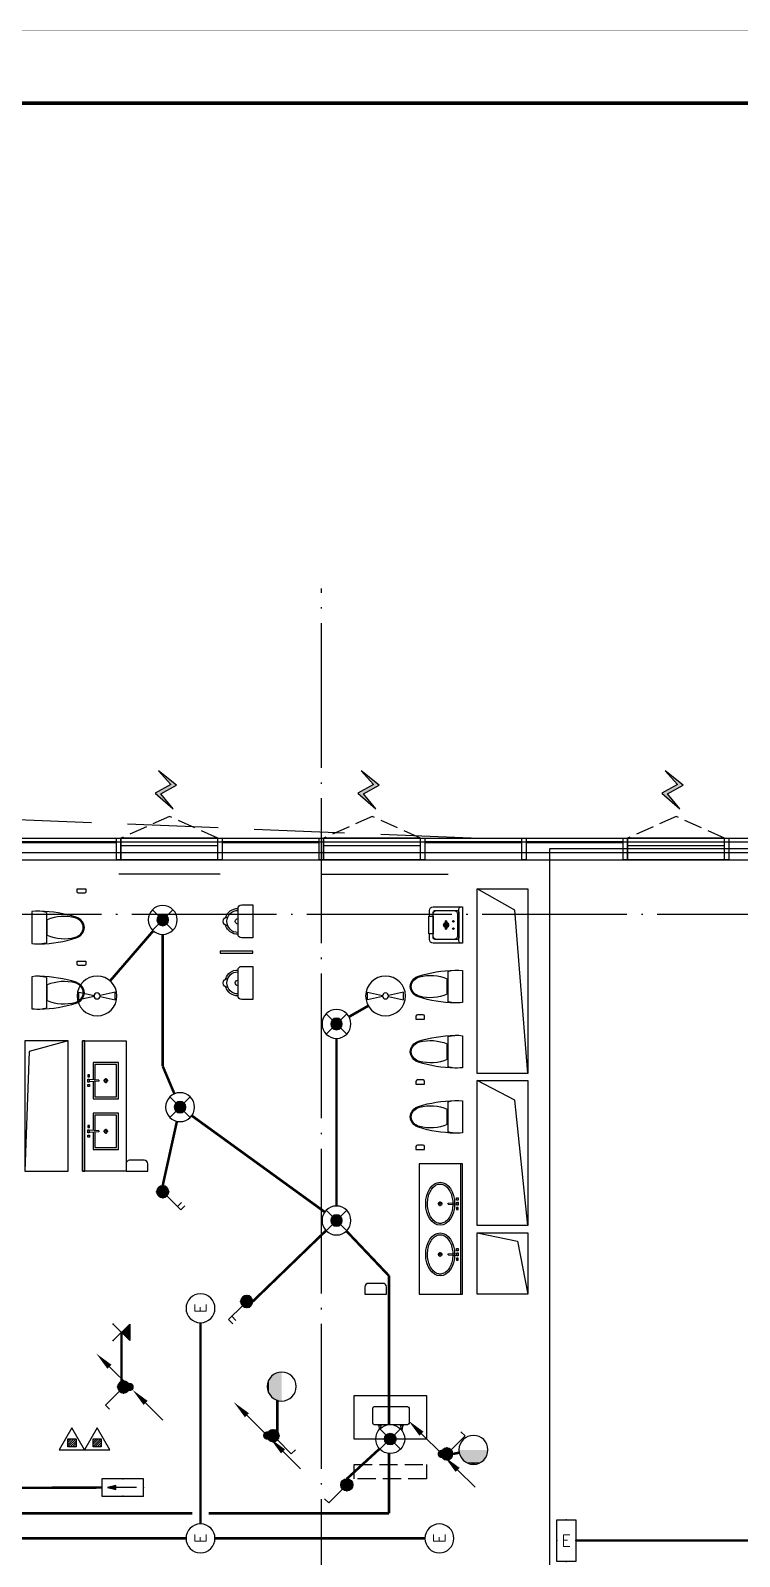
# Model space of a CAD drawing. Extents: x -2209072 to 495824, y -92434 to 572724.
# Drawn here: x 88980 to 98775, y 136628 to 157705 of the extents above; entities that cross this region are included whole.
import ezdxf
from ezdxf.enums import TextEntityAlignment as Align

# ---------------------------------------------------------------- set-up
doc = ezdxf.new("R2010")
doc.units = 0
doc.header["$LTSCALE"] = 1000
doc.header["$MEASUREMENT"] = 0
for name, pattern in [('6#7#幕墙$0$DASH', [0.35, 0.25, -0.1]), ('DASH', [0.35, 0.25, -0.1]), ('X-104 6#7#平面$0$104-1112 结构$0$$AUDIT_BAD_LTYPE1', [0]), ('X-104 6#7#平面$0$DASH', [0.35, 0.25, -0.1]), ('X-104 6#7#平面$0$DOTE', [2.4200000000000004, 2, -0.2, 0.02, -0.2])]:
    doc.linetypes.add(name, pattern=pattern)
doc.layers.get('0').update_dxf_attribs({"linetype": 'CONTINUOUS'})
for name, color, linetype in [('6#7#幕墙$0$04-电动窗', 1, 'CONTINUOUS'), ('6#7#幕墙$0$A-C_玻璃幕墙', 140, 'CONTINUOUS'), ('6#7#幕墙$0$A-C_窗', 140, 'CONTINUOUS'), ('6#7#幕墙$0$A-O_屋面', 201, 'CONTINUOUS'), ('6#7#幕墙$0$A-TECH_结构', 21, 'CONTINUOUS'), ('6#7#幕墙$0$A-金属背板', 30, 'CONTINUOUS'), ('EQUIP-动力', 3, 'CONTINUOUS'), ('EQUIP-照明', 3, 'CONTINUOUS'), ('LWIRE', 4, 'CONTINUOUS'), ('TEL_TEXT', 3, 'CONTINUOUS'), ('WIRE-应急', 2, 'DASH'), ('WIRE-照明', 1, 'CONTINUOUS'), ('X-104 6#7#平面$0$01-标注_轴线坐标', 132, 'CONTINUOUS'), ('X-104 6#7#平面$0$A-C_门', 150, 'CONTINUOUS'), ('X-104 6#7#平面$0$A-I_卫-洁具', 241, 'CONTINUOUS'), ('X-104 6#7#平面$0$A-SUR_看线', 231, 'CONTINUOUS'), ('X-104 6#7#平面$0$A-TECH_结构', 21, 'CONTINUOUS'), ('X-104 6#7#平面$0$A_AXIS-轴线', 36, 'X-104 6#7#平面$0$DOTE'), ('X-104 6#7#平面$0$EQUIP_消防-01', 7, 'CONTINUOUS'), ('X-104 6#7#平面$0$水-消防_消火栓', 41, 'CONTINUOUS')]:
    doc.layers.add(name, color=color, linetype=linetype)
doc.layers.add('X-104 6#7#平面$0$000套内', color=226, linetype='CONTINUOUS', lineweight=30, plot=False)
doc.styles.add('_TEL_DIM', font='SIMPLEX', dxfattribs={"width": 0.8, "height": 3.5, "bigfont": 'HZTXT'})
doc.styles.get("Standard").update_dxf_attribs({"font": 'gbenor.shx', "bigfont": 'gbcbig.shx'})

# ---------------------------------------------------------------- blocks, each defined once
blk = doc.blocks.new('$equip_U$00000189(HT0843)')
at = {"color": 2}
for p, q in [((-0.7199999999938882, 0.6599999999998545), (-0.7199999999938882, 0)), ((0.7200000000084401, 0.6599999999998545), (-0.7199999999938882, 0.6599999999998545)), ((0.7200000000084401, 0), (0.7200000000084401, 0.6599999999998545)), ((-0.7199999999938882, 0), (0.7200000000084401, 0))]:
    blk.add_line(p, q, dxfattribs=at)
at = {"color": 2, "const_width": 0.0125}
for points in [[(0.7200000000084401, 0.6599999999998545), (0.7200000000084401, 0.6599999999998545), (-0.7199999999938882, 0.6599999999998545)], [(-0.7199999999938882, 0.6599999999998545), (-0.7199999999938882, 0)], [(0.7200000000084401, 0), (0.7200000000084401, 0.6599999999998545)], [(-0.7199999999938882, 0), (0.7200000000084401, 0)]]:
    blk.add_lwpolyline(points, dxfattribs=at)
at = {"color": 2}
blk.add_lwpolyline([(-0.7199999999938882, 0.6599999999998545), (-0.7199999999938882, 0)], dxfattribs=at)
for p in [(7.275957614183426e-12, 0.6599999999998545), (-0.7199999999938882, 0.3299999999999272), (7.275957614183426e-12, 0), (0.7200000000084401, 0.3299999999999272)]:
    blk.add_point(p)
at = {"color": 7, "style": '_TEL_DIM'}
blk.add_attdef('$TEXT$', text='', height=0.4, dxfattribs=at).set_placement((7.275957614183426e-12, 0.3299999999999272), align=Align.MIDDLE_CENTER)
at = {"color": 7, "style": '_TEL_DIM', "flags": 1}
blk.add_attdef('A', text='', height=2.5e-05, dxfattribs=at).set_placement((7.275957614183426e-12, 0), align=Align.MIDDLE_CENTER)
blk = doc.blocks.new('$equip$00001838')
blk.add_circle((0, 0), 0.5)
at = {"color": 7, "style": '_TEL_DIM'}
blk.add_attdef('$TEXT$', text='', height=0.4, dxfattribs=at).set_placement((0, 0), align=Align.MIDDLE_CENTER)
at = {"color": 7, "style": '_TEL_DIM', "flags": 1}
blk.add_attdef('A', text='', height=2e-05, dxfattribs=at).set_placement((0, 0), align=Align.MIDDLE_CENTER)
blk = doc.blocks.new('$equip$00001154')
for p, q in [((0, 0.2828427124768496), (0, -0.2828427124768496)), ((0, 0.2828427124768496), (0.5656854249500611, -0.2828427124768496)), ((0.5656854249500611, 0.2828427124768496), (0, -0.2828427124768496))]:
    blk.add_line(p, q)
for p in [(0, 0.004449836778803729), (0.2828427124732116, 0), (0.5656854249500611, 0.2828427124768496), (0.5656854249500611, -0.2828427124768496)]:
    blk.add_point(p)
blk.add_solid([(0, -0.2828427124768496), (0.2828427124732116, 0), (0, 0.2828427124768496)])
at = {"layer": 'TEL_TEXT', "style": '_TEL_DIM', "flags": 1}
blk.add_attdef('A', text='', height=2e-05, dxfattribs=at).set_placement((0, 0), align=Align.MIDDLE_CENTER)
blk = doc.blocks.new('$equip$00001962')
for p, q in [((0.1473139127519971, 0.3556472460822988), (0.625000000003638, 0.8333333333339397)), ((0.625000000003638, 0.8333333333339397), (0.7664213562420628, 0.6919119770955149))]:
    blk.add_line(p, q)
blk.add_circle((3.637978807091713e-12, 0.2083333333339397), 0.2083333333334168)
for p in [(-0.2083333333284827, 0.2083333333375776), (1.091393642127514e-11, 0.4166666666660603), (1.091393642127514e-11, 0), (0.2083333333393966, 0.2083333333375776)]:
    blk.add_point(p)
for points in [[(-0.1804219591176661, 0.312500000001819), (0.1804219591249421, 0.312500000001819), (-0.2083333333284827, 0.2083333333339397), (0.2083333333357587, 0.2083333333339397)], [(-0.1804219591176661, 0.1041666666660603), (0.1804219591249421, 0.1041666666660603), (-0.2083333333284827, 0.2083333333339397), (0.2083333333357587, 0.2083333333339397)], [(-0.1041666666642413, 0.3887552924552438), (0.1041666666715173, 0.3887552924552438), (-0.1804219591176661, 0.312500000001819), (0.1804219591249421, 0.312500000001819)], [(-0.1041666666642413, 0.02791137421263556), (0.1041666666715173, 0.02791137421263556), (-0.1804219591176661, 0.1041666666660603), (0.1804219591249421, 0.1041666666660603)], [(3.637978807091713e-12, 0.4166666666660603), (3.637978807091713e-12, 0.4166666666660603), (-0.1041666666642413, 0.3887552924552438), (0.1041666666715173, 0.3887552924552438)], [(3.637978807091713e-12, 1.818989403545856e-12), (3.637978807091713e-12, 1.818989403545856e-12), (-0.1041666666642413, 0.02791137421263556), (0.1041666666715173, 0.02791137421263556)]]:
    blk.add_solid(points)
at = {"layer": 'TEL_TEXT', "style": '_TEL_DIM', "flags": 1}
blk.add_attdef('A', text='', height=2e-05, dxfattribs=at).set_placement((0, 0), align=Align.MIDDLE_CENTER)
blk = doc.blocks.new('$equip$00001151')
blk.add_circle((0, 0.5), 0.5)
for points in [[(0.4330127085668209, 0.2500000115614966), (-0.4330126952190767, 0.2499999884385034), (0.5, 0.5000000133477442), (-0.5, 0.4999999866522558)], [(0.2500000115578587, 0.0669873047809233), (-0.2499999884421413, 0.06698729143317905), (0.4330127085668209, 0.2500000115614966), (-0.4330126952190767, 0.2499999884385034)], [(1.334774424321949e-08, 0), (1.334774424321949e-08, 0), (0.2500000115578587, 0.0669873047809233), (-0.2499999884421413, 0.06698729143317905)]]:
    blk.add_solid(points)
at = {"flags": 9}
blk.add_attdef('A', (0, 0), '', height=2e-05, dxfattribs=at)
blk = doc.blocks.new('$TelecSys$00000081')
for p, q in [((0.1041666666678793, 0.1041666666660603), (0.1041666666678793, 0.1041666666660603)), ((-0.1041666666678793, -0.1041666666660603), (-0.1041666666678793, -0.1041666666660603)), ((-1.150000000001455, -1.149999999999636), (-0.5499999999992724, -0.5499999999992724))]:
    blk.add_line(p, q)
at = {"const_width": 0.1425}
blk.add_lwpolyline([(0.07125000000087311, 0, 1), (-0.07125000000087311, 0, 1)], format="xyb", close=True, dxfattribs=at)
blk.add_solid([(-0.6199999999989814, -0.4799999999995634), (-0.4799999999995634, -0.6200000000008004), (-0.09999999999854481, -0.1000000000003638)])
at = {"width": 0.8, "flags": 9}
blk.add_attdef('A', (0, 0), '', height=2e-05, rotation=180, dxfattribs=at)
blk = doc.blocks.new('$TelecSys$00000079')
for p, q in [((0.7000000000007276, 0.7000000000007276), (0, 0)), ((0.1041666666678793, 0.1041666666660603), (0.1041666666678793, 0.1041666666660603)), ((-0.1041666666678793, -0.1041666666660603), (-0.1041666666678793, -0.1041666666660603))]:
    blk.add_line(p, q)
at = {"const_width": 0.1425}
blk.add_lwpolyline([(-0.07125000000087311, 0, 1), (0.07125000000087311, 0, 1)], format="xyb", close=True, dxfattribs=at)
blk.add_solid([(0.6300000000010186, 0.7700000000004366), (0.7700000000004366, 0.6299999999991996), (1.150000000001455, 1.149999999999636)])
at = {"width": 0.8, "flags": 9}
blk.add_attdef('A', (0, 0), '', height=2e-05, dxfattribs=at)
blk = doc.blocks.new('$equip$00001149')
for p, q in [((-0.353553390592424, 0.353553390592424), (0.353553390592424, -0.353553390592424)), ((0.353553390592424, 0.353553390592424), (-0.353553390592424, -0.353553390592424))]:
    blk.add_line(p, q)
for radius in [0.5, 0.2]:
    blk.add_circle((0, 0), radius)
for points in [[(-0.1732050807586347, 0.09999999999854481), (0.1732050807586347, 0.09999999999854481), (-0.2000000000007276, 0), (0.2000000000007276, 0)], [(-0.1732050807586347, -0.09999999999854481), (0.1732050807586347, -0.09999999999854481), (-0.2000000000007276, 0), (0.2000000000007276, 0)], [(-0.09999999999854481, 0.1732050807586347), (0.09999999999854481, 0.1732050807586347), (-0.1732050807586347, 0.09999999999854481), (0.1732050807586347, 0.09999999999854481)], [(0, 0.2000000000007276), (0, 0.2000000000007276), (-0.09999999999854481, 0.1732050807586347), (0.09999999999854481, 0.1732050807586347)], [(-0.09999999999854481, -0.1732050807586347), (0.09999999999854481, -0.1732050807586347), (-0.1732050807586347, -0.09999999999854481), (0.1732050807586347, -0.09999999999854481)], [(0, -0.2000000000007276), (0, -0.2000000000007276), (-0.09999999999854481, -0.1732050807586347), (0.09999999999854481, -0.1732050807586347)]]:
    blk.add_solid(points)
at = {"flags": 9}
blk.add_attdef('A', (0, 0), '', height=2e-05, dxfattribs=at)
blk = doc.blocks.new('$equip$00001304')
for p, q in [((-0.625, -0.1302083333357587), (-0.625, 0.1302083333357587)), ((-0.625, 0.1302083333357587), (-0.1019771270548517, 0.02124523480597418)), ((0.625, 0.1302083333357587), (0.1019771270548517, 0.02124523480597418)), ((0.625, -0.1302083333357587), (0.625, 0.1302083333357587)), ((-0.1019771270548517, -0.02124523480597418), (-0.625, -0.1302083333357587)), ((0.1019771270548517, -0.02124523480597418), (0.625, -0.1302083333357587))]:
    blk.add_line(p, q)
for radius in [0.6875, 0.1041666666666797]:
    blk.add_circle((0, 0), radius)
at = {"flags": 9}
blk.add_attdef('A', (0, 0), '', height=2e-05, dxfattribs=at)
blk = doc.blocks.new('$equip$00001963')
for p, q in [((0.1473139127447212, 0.3556472460822988), (0.624999999996362, 0.8333333333339397)), ((0.5118629150056222, 0.7201962483431998), (0.653284271244047, 0.578774892108413)), ((0.624999999996362, 0.8333333333339397), (0.7664213562347868, 0.6919119770955149))]:
    blk.add_line(p, q)
blk.add_circle((-3.637978807091713e-12, 0.2083333333339397), 0.2083333333334168)
for p in [(-0.2083333333393966, 0.2083333333375776), (0, 0.4166666666660603), (0, 0), (0.2083333333284827, 0.2083333333375776)]:
    blk.add_point(p)
for points in [[(-0.1804219591249421, 0.312500000001819), (0.1804219591176661, 0.312500000001819), (-0.2083333333357587, 0.2083333333339397), (0.2083333333284827, 0.2083333333339397)], [(-0.1804219591249421, 0.1041666666660603), (0.1804219591176661, 0.1041666666660603), (-0.2083333333357587, 0.2083333333339397), (0.2083333333284827, 0.2083333333339397)], [(-0.1041666666715173, 0.3887552924552438), (0.1041666666642413, 0.3887552924552438), (-0.1804219591249421, 0.312500000001819), (0.1804219591176661, 0.312500000001819)], [(-0.1041666666715173, 0.02791137421263556), (0.1041666666642413, 0.02791137421263556), (-0.1804219591249421, 0.1041666666660603), (0.1804219591176661, 0.1041666666660603)], [(-3.637978807091713e-12, 0.4166666666660603), (-3.637978807091713e-12, 0.4166666666660603), (-0.1041666666715173, 0.3887552924552438), (0.1041666666642413, 0.3887552924552438)], [(-3.637978807091713e-12, 1.818989403545856e-12), (-3.637978807091713e-12, 1.818989403545856e-12), (-0.1041666666715173, 0.02791137421263556), (0.1041666666642413, 0.02791137421263556)]]:
    blk.add_solid(points)
at = {"layer": 'TEL_TEXT', "style": '_TEL_DIM', "flags": 1}
blk.add_attdef('A', text='', height=2e-05, dxfattribs=at).set_placement((0, 0), align=Align.MIDDLE_CENTER)
blk = doc.blocks.new('$equip$00002540')
blk.add_hatch(color=256).paths.add_polyline_path([(0.2400000000016007, 0.3720000000030268), (0.2400000000016007, 0.2280000000064319), (0.5280000000020664, 0.3000000000029104)])
for p, q in [((-0.7199999999975262, 0.6000000000058208), (-0.7199999999975262, 0)), ((0.7199999999975262, 0.6000000000058208), (-0.7199999999975262, 0.6000000000058208)), ((0.7199999999975262, 0), (0.7199999999975262, 0.6000000000058208)), ((-0.7199999999975262, 0), (0.7199999999975262, 0)), ((0.2400000000016007, 0.3720000000030268), (0.2400000000016007, 0.2280000000064319)), ((0.5280000000020664, 0.3000000000029104), (0.2400000000016007, 0.3720000000030268)), ((0.2400000000016007, 0.2280000000064319), (0.5280000000020664, 0.3000000000029104))]:
    blk.add_line(p, q)
at = {"color": 7}
blk.add_line((-0.4800000000032014, 0.3000000000029104), (0.4800000000032014, 0.3000000000029104), dxfattribs=at)
at = {"const_width": 0.02}
blk.add_lwpolyline([(-0.7199999999975262, 0.6000000000058208), (-0.7199999999975262, 0), (0.7199999999975262, 0), (0.7199999999975262, 0.6000000000058208), (-0.7199999999975262, 0.6000000000058208), (-0.7199999999975262, 0)], dxfattribs=at)
for p in [(0, 0.6000000000058208), (-0.7199999999975262, 0.3000000000029104), (0, 0), (0.7199999999975262, 0.3000000000029104)]:
    blk.add_point(p)
at = {"color": 7, "style": '_TEL_DIM', "flags": 1}
blk.add_attdef('A', text='', height=2e-05, dxfattribs=at).set_placement((0, 0), align=Align.MIDDLE_CENTER)
blk = doc.blocks.new('X-104 6#7#平面$0$A$C1863634F')
at = {"layer": 'X-104 6#7#平面$0$A_AXIS-轴线'}
for points in [[(93000.00000000012, -4499.999999999971), (93000, 60899.99999999991)], [(-3999.999999999746, 56399.99999999997), (117300.0000000002, 56399.9999999993)]]:
    blk.add_lwpolyline(points, dxfattribs=at)
blk = doc.blocks.new('X-104 6#7#平面$0$efrgh')
at = {"layer": 'X-104 6#7#平面$0$A-TECH_结构'}
blk.add_lwpolyline([(58700.12132076953, 146250.0075828774), (110500.1213207695, 146250.0075828774), (110500.1213207695, 124950.0075828717), (58700.12132076953, 124950.0075828717)], close=True, dxfattribs=at)
blk = doc.blocks.new('X-104 6#7#平面$0$fgh')
at = {"layer": 'X-104 6#7#平面$0$A-TECH_结构'}
blk.add_lwpolyline([(66718.77466049379, -71572.4248333665), (118518.7746604938, -71572.4248333665), (118518.7746604938, -92872.42483337231), (66718.77466049379, -92872.42483337231)], close=True, dxfattribs=at)
blk = doc.blocks.new('X-104 6#7#平面$0$hgfasg')
for p, q in [((107.6506163835293, 211.7636099999945), (-107.650638883526, 211.7636099999945)), ((-220.78125, 0), (220.78125, 0)), ((-209.53125, 202.5), (209.53125, 202.5))]:
    blk.add_line(p, q)
blk.add_lwpolyline([(-209.53125, 202.5), (-220.9312574999931, 151.5815775000083), (-226.3893074999942, 102.226364999995), (-226.3893074999942, 50.1765075000003), (-220.78125, 0)])
for centre, radius, start, end in [((12.18639293921296, 562.4982811024092), 163.5812782416205, 110.4523908064364, 162.7522599272803), ((23.26483596065373, 555.5449209055951), 162.7261878014058, 133.1457353983645, 165.2214349415254), ((-1.124999835155904e-05, 580.3665348804789), 128.7061108459815, 46.85426460163555, 133.1457353983645), ((0, 595.1750179040682), 128.7061108459815, 69.54760919356356, 110.4523908064364), ((-12.18639293921296, 562.4982811024092), 163.5812782416205, 17.24774007271973, 69.54760919356356), ((-23.26485846065043, 555.5449209055951), 162.7261878014058, 14.77856505847465, 46.85426460163555), ((1596.893304158017, 70.5022373952088), 1822.905267548176, 162.7522599272803, 178.7776319832778), ((448.2021256943117, 443.44170022248), 602.2018211347165, 165.2214349415254, 202.6262561226716), ((-448.2021481943084, 443.44170022248), 602.2018211347165, 337.3737438773284, 14.77856505847465), ((-1596.893304158017, 70.5022373952088), 1822.905267548176, 1.222368016722242, 17.24774007271973), ((-236.25, 76.1718824999989), 463.3354349999999, 7.739946000358616, 15.82198200030497), ((-236.25, 76.1718824999989), 463.3354349999999, 350.5376780003206, 7.739946000358616)]:
    blk.add_arc(centre, radius, start, end)
blk = doc.blocks.new('X-104 6#7#平面$0$meae')
for p, q in [((-215.039999999979, 0), (-243.7679999999818, 0)), ((-210, 5.039999999979045), (-210, 32.76000000000931)), ((-176.7359999999753, 0), (-204.9599999999627, 0)), ((-99.54815868195146, 8), (21.68149024352897, 14.3899337600451)), ((-99.54815868195146, -7.999999999941792), (-99.54815868195146, 8)), ((21.68149024352897, -14.3899337601033), (21.68149024352897, 14.3899337600451)), ((-210, -32.25599999999395), (-210, -5.039999999979045)), ((-99.54815868195146, -8.000000000058208), (21.68149024352897, -14.3899337601033))]:
    blk.add_line(p, q)
at = {"const_width": 0.8399999999999999}
blk.add_lwpolyline([(-209.5800000000163, -0.1400000000139698, -0.9999999999999999), (-210.4199999999837, -0.1400000000139698, -0.9999999999999999)], format="xyb", close=True, dxfattribs=at)
for points in [[(17.19145484233741, 81.35012003820157), (40, 81.35012003820157), (39.99999999994179, 51.35012003820157), (17.1914548422792, 51.35012003820157)], [(21.68149024352897, 21.35012003820157), (40, 21.35012003820157), (40, -21.35012003820157), (21.68149024352897, -21.35012003820157)], [(17.19145484233741, -81.35012003820157), (40, -81.35012003820157), (39.99999999994179, -51.35012003820157), (17.1914548422792, -51.35012003820157)]]:
    blk.add_lwpolyline(points, close=True)
blk.add_circle((-210, 0), 25.2)
blk.add_ellipse((-210, 0), major_axis=(0, -296.8388870928175), ratio=0.6737661697857759)
at = {"color": 8}
blk.add_open_spline([(-210, -271.838887092832), (-201.6286662275088, -271.838887092832), (-193.2556980797672, -270.8834744876949), (-176.5567826171755, -267.0318226981908), (-168.2292954665609, -264.1331208487391), (-151.7464247078751, -256.3412992825033), (-143.592075161112, -251.4461166422116), (-127.6688291439204, -239.6628589069005), (-119.9016611408442, -232.7743547918508), (-105.0053654383519, -217.100718463771), (-97.87740360945463, -208.3160983382841), (-84.50442564953119, -189.0367220979533), (-78.25994529254967, -178.5426552897552), (-66.86596525227651, -156.1005802754662), (-61.71665413689334, -144.1531549534993), (-52.68240508378949, -119.1104159536771), (-48.79751711455174, -106.0155586157343), (-42.41598126577446, -79.01830609660828), (-39.91934085072717, -65.11628590768669), (-36.39207964838715, -36.86706837144447), (-35.3614577781409, -22.5202054088586), (-34.79793056182098, 6.244822261855006), (-35.26502483320655, 20.66266644134885), (-37.68259151588427, 49.19399507466005), (-39.63306519814068, 63.30715293157846), (-44.95700291811954, 90.86129060061648), (-48.33046480413759, 104.3019146881416), (-56.39392556494568, 130.1611448710319), (-61.0838973345235, 142.5793309712317), (-71.62818411248736, 166.0733063118532), (-77.48238030000357, 177.1485642623738), (-90.15903716551838, 197.6798496269621), (-96.98112566315103, 207.1352148510632), (-111.3602107425686, 224.2113378457143), (-118.9163064261083, 231.8314545630128), (-134.510733252624, 245.1036245926516), (-142.547481424408, 250.7556368449004), (-158.868371842138, 260.0530890176306), (-167.1509793659789, 263.6999722997425), (-183.7976203592261, 269.0257272459567), (-192.162095878215, 270.7072330619558), (-208.8995512870024, 272.153067119536), (-217.2755150526064, 271.9185741905239), (-234.0031495776493, 269.526916392555), (-242.3573442720808, 267.3679324407713), (-258.9526960913208, 261.0731867576833), (-267.1936322519905, 256.9349128940958), (-283.3781850557425, 246.65468100406), (-291.3201072766096, 240.5117016318836), (-306.6623222918133, 226.2813428560039), (-314.0611830068519, 218.1942343084957), (-328.0653621423407, 200.2301868745126), (-334.6699371464783, 190.353927289194), (-346.859358667396, 169.044026111078), (-352.4439172392595, 157.6110181525), (-362.4072642970132, 133.476927122334), (-366.7859668953461, 120.7763437553076), (-374.1964356524404, 94.43610308453208), (-377.2281845823745, 80.79684587812517), (-381.8495765395346, 52.93462008907227), (-383.4392193020904, 38.71199739631265), (-385.1273327118251, 10.0537408667733), (-385.225804392132, -4.381569712015335), (-383.9285565786413, -33.08909023553133), (-382.5328362500295, -47.36097819061251), (-378.2902226594742, -75.36972922243876), (-375.4433290168527, -89.10625087702647), (-368.3874579074909, -115.6863969620317), (-364.1784936326439, -128.529630749661), (-354.5335200406262, -152.9902308470919), (-349.097582319926, -164.6071133053629), (-337.1786070214584, -186.3198765731067), (-330.6958189697471, -196.415140855941), (-316.9037533847149, -214.843760280055), (-309.5951420506462, -223.1764269854757), (-294.4000191528467, -237.9131964488188), (-286.5148495539906, -244.3169298697612), (-270.41386736813, -255.1213227973203), (-262.1997869724291, -259.5227866767091), (-245.6385630253353, -266.3373192788567), (-237.2919559226721, -268.7527736420161), (-222.6272707111784, -271.2949484957498), (-216.3134306632564, -271.838887092832), (-210, -271.838887092832)], degree=3, knots=[0, 0, 0, 0, 0.1541728099079682, 0.1541728099079682, 0.3083456198159364, 0.3083456198159364, 0.4625184297239047, 0.4625184297239047, 0.6166912396318729, 0.6166912396318729, 0.7708640495398411, 0.7708640495398411, 0.9250368594478093, 0.9250368594478093, 1.079209669355778, 1.079209669355778, 1.233382479263746, 1.233382479263746, 1.387555289171714, 1.387555289171714, 1.541728099079682, 1.541728099079682, 1.69590090898765, 1.69590090898765, 1.850073718895619, 1.850073718895619, 2.004246528803587, 2.004246528803587, 2.158419338711555, 2.158419338711555, 2.312592148619523, 2.312592148619523, 2.466764958527492, 2.466764958527492, 2.62093776843546, 2.62093776843546, 2.775110578343428, 2.775110578343428, 2.929283388251396, 2.929283388251396, 3.083456198159364, 3.083456198159364, 3.237629008067333, 3.237629008067333, 3.391801817975301, 3.391801817975301, 3.545974627883269, 3.545974627883269, 3.700147437791237, 3.700147437791237, 3.854320247699206, 3.854320247699206, 4.008493057607174, 4.008493057607174, 4.162665867515142, 4.162665867515142, 4.31683867742311, 4.31683867742311, 4.471011487331078, 4.471011487331078, 4.625184297239047, 4.625184297239047, 4.779357107147015, 4.779357107147015, 4.933529917054983, 4.933529917054983, 5.087702726962951, 5.087702726962951, 5.24187553687092, 5.24187553687092, 5.396048346778888, 5.396048346778888, 5.550221156686856, 5.550221156686856, 5.704393966594824, 5.704393966594824, 5.858566776502792, 5.858566776502792, 6.012739586410761, 6.012739586410761, 6.166912396318729, 6.166912396318729, 6.283185307179586, 6.283185307179586, 6.283185307179586, 6.283185307179586], dxfattribs=at)
blk = doc.blocks.new('X-104 6#7#平面$0$jhat')
for p, q in [((-395, -250.0000000000582), (-395, 249.9999999999418)), ((-395, 249.9999999999418), (-44.99999999994179, 249.9999999999418)), ((-44.99999999994179, 249.9999999999418), (-44.99999999994179, 11.73657725605881)), ((-219.9999999999418, 32.25599999987753), (-219.9999999999418, 5.03999999986263)), ((-124.8214514199644, 8.000000000058208), (11.68149024352897, 14.3899337601033)), ((-124.8214514199644, 7.999999999941792), (-124.8214514199644, -8.000000000058208)), ((11.68149024352897, 14.3899337601033), (11.68149024352897, -14.3899337601033)), ((-225.0399999999208, -1.164153218269348e-10), (-253.7679999999236, -1.164153218269348e-10)), ((-219.9999999999418, -5.040000000095461), (-219.9999999999418, -32.76000000012573)), ((-186.7359999999171, -1.164153218269348e-10), (-214.9599999999045, -1.164153218269348e-10)), ((-124.8214514199644, -8.000000000058208), (11.68149024352897, -14.3899337601033)), ((-44.99999999994179, -12.38077738613356), (-44.99999999994179, -250.0000000000582)), ((-44.99999999994179, -250.0000000000582), (-395, -250.0000000000582))]:
    blk.add_line(p, q)
at = {"color": 8}
blk.add_lwpolyline([(-69.99999999994179, -11.06304409715813), (-69.99999999994179, -225.0000000000582), (-370, -225.0000000000582), (-370, 224.9999999999418), (-69.99999999994179, 224.9999999999418), (-69.99999999994179, 10.56628493819153)], dxfattribs=at)
at = {"ltscale": 1000, "const_width": 0.8399999999999999}
blk.add_lwpolyline([(-219.5799999999581, 0.1399999998975545, 0.9999999999999999), (-220.4199999999255, 0.1399999998975545, 0.9999999999999999)], format="xyb", close=True, dxfattribs=at)
for points in [[(7.191454842337407, 81.35012003820157), (30, 81.35012003820157), (30, 51.35012003820157), (7.191454842337407, 51.35012003820157)], [(11.68149024352897, -21.35012003820157), (30, -21.35012003820157), (30, 21.35012003820157), (11.68149024352897, 21.35012003820157)], [(7.191454842337407, -81.35012003820157), (30, -81.35012003820157), (30, -51.35012003820157), (7.191454842337407, -51.35012003820157)]]:
    blk.add_lwpolyline(points, close=True)
blk.add_circle((-219.9999999999418, -1.164153218269348e-10), 25.2)
blk = doc.blocks.new('X-104 6#7#平面$0$A-toilet-F2$0$A-toilet-F3$0$xb')
for p, q in [((-228.5999999991618, 152.3999999994412), (-228.6000000010245, 9.313225746154785e-10)), ((-228.6000000010245, 9.313225746154785e-10), (228.6000000010245, -9.313225746154785e-10)), ((177.7999999998137, 203.2000000000698), (-177.7999999993481, 203.1999999994878)), ((228.6000000010245, -9.313225746154785e-10), (228.6000000005588, 152.3999999997905))]:
    blk.add_line(p, q)
for centre, radius, start, end in [((-6.349999998696148, 209.549999998766), 171.56755229355, 106.6068803142738, 182.1210963969083), ((-6.349999998696148, 209.549999998766), 146.16755229355, 87.87890362284142, 182.1210963969083), ((9.313225746154785e-10, 342.8999999993248), 63.50000000000001, 1.07073087239469, 178.9292691276053), ((1.396983861923218e-09, 203.1999999987893), 38.1, 0, 180), ((6.350000001490116, 209.549999998766), 146.16755229355, 357.8789036030917, 92.12109637715858), ((6.350000001490116, 209.549999998766), 171.56755229355, 357.8789036030917, 73.39311968572625), ((-177.7999999993481, 152.3999999992084), 50.8, 90, 180), ((177.8000000002794, 152.3999999997905), 50.8, 0, 90)]:
    blk.add_arc(centre, radius, start, end)
blk = doc.blocks.new('图框-A0+1-4')
for points, const_width in [([(0.02499953866936266, 0.02500079618766904), (1486.024999538669, 0.02500079618766904), (1486.024999538669, 841.0250007961877), (0.02499953866936266, 841.0250007961877)], 0.05), ([(1411.024999538669, 831.0250007961877), (25.02499953866936, 831.0250007961877), (25.02499953866936, 10.02500079618767), (1411.024999538669, 10.02500079618767)], 0.4999999999999999)]:
    blk.add_lwpolyline(points, close=True, dxfattribs=dict(const_width=const_width))
blk = doc.blocks.new('X-104 6#7#平面$0$hgfd')
at = {"color": 8}
for p, q in [((-38.49999971458601, 228.000000048185), (38.50000028541399, 227.9999999518077)), ((3.335953806526959e-07, 266.5000000000036), (2.372253220528364e-07, 189.5000000000036))]:
    blk.add_line(p, q, dxfattribs=at)
for points in [[(250, -3.504792402964085e-07), (-249.9999999999927, 3.504792402964085e-07), (-249.9999994917889, 406.0000003504792, -0.4142135623732199), (-199.9999994292011, 456.0000002878987), (-119.9999994292084, 456.0000001877597), (-119.9999994166865, 466.000000187767), (120.0000005833208, 465.9999998122548), (120.0000005708062, 455.9999998122548), (200.000000570777, 455.9999997121158, -0.414213562372991), (250.0000005081893, 405.9999996495353)], [(175.000000062566, 49.99999974339516), (-174.9999999374049, 50.00000025659756, -0.4142135623730927), (-199.9999999061183, 75.00000028789145), (-199.9999995230974, 381.0000002878987, -0.414213562373095), (-174.9999994917962, 406.0000002565976), (175.0000005082111, 405.9999997434024, -0.4142135623731322), (200.0000004769245, 380.9999997121085), (200.0000000938744, 74.99999971210127, -0.4142135623730573)], [(250, -3.504792402964085e-07), (-249.9999999999927, 3.504792402964085e-07), (-249.9999999686988, 25.00000035048652, -0.4142135623730971), (-224.9999999373977, 50.00000031918535), (225.0000000625878, 49.99999968082193, -0.4142135623730932), (250.0000000313012, 24.99999964952804)]]:
    blk.add_lwpolyline(points, format="xyb", close=True)
blk.add_lwpolyline([(120.0000005708062, 455.9999998122548), (200.000000570777, 455.9999997121158, -0.414213562373095), (250.0000005081893, 405.9999996495353), (250, -3.504792402964085e-07), (-249.9999999999927, 3.504792402964085e-07), (-249.9999994917889, 406.0000003504792, -0.4142135623730929), (-199.9999994292011, 456.0000002878987), (-119.9999994292084, 456.0000001877597)], format="xyb")
blk.add_lwpolyline([(120.0000005082184, 405.9999998122476), (-119.9999994917889, 406.0000001877524), (-119.9999994166865, 466.000000187767), (120.0000005833208, 465.9999998122548)], close=True)
blk.add_lwpolyline([(150.0000000876389, 69.99999977469633), (-149.9999999123756, 70.00000022531094, -0.4142135623730976), (-199.9999998497879, 120.0000002878915), (-199.9999995543913, 356.0000002878842, -0.414213562373095), (-149.9999994918035, 406.0000002253037), (150.0000005081965, 405.9999997746963, -0.414213562373095), (200.0000004456087, 355.9999997121085), (200.0000001502194, 119.9999997121231, -0.4142135623731096)], format="xyb", close=True, dxfattribs=at)
for centre, radius in [((-49.99999971457146, 228.0000000625914), 10), ((2.854139893315732e-07, 228.0000000000036), 35), ((50.00000028542127, 227.9999999374159), 10), ((-49.99999983975431, 128.0000000625841), 10), ((50.00000016025297, 127.9999999374159), 10)]:
    blk.add_circle(centre, radius)
blk.add_circle((2.854139893315732e-07, 228.0000000000036), 25, dxfattribs=at)
blk = doc.blocks.new('X-104 6#7#平面$0$dsfg')
at = {"layer": 'X-104 6#7#平面$0$A-I_卫-洁具', "ltscale": 0.1}
for p, q in [((-148.2067023912095, -464.9394409854285), (-154.5966361512546, -411.1732745558111)), ((-125.8167686311062, -411.1732745558111), (-154.5966361512546, -411.1732745558111)), ((-132.2067023911513, -464.9394409854285), (-125.8167686311062, -411.1732745558111)), ((151.7932976087322, -464.9394409854285), (145.4033638486871, -411.1732745558111)), ((145.4033638486871, -411.1732745558111), (174.1832313688355, -411.1732745558111)), ((167.7932976087905, -464.9394409854285), (174.1832313688355, -411.1732745558111)), ((-132.2067023912678, -464.9394409854285), (-148.2067023912095, -464.9394409854285)), ((151.7932976088487, -464.9394409854285), (167.7932976087905, -464.9394409854285))]:
    blk.add_line(p, q, dxfattribs=at)
for points in [[(-499.9999923167052, 0), (499.9999923167052, 0), (499.9999923167052, -600.000322500302), (-499.9999923167052, -600.000322500302)], [(-161.5568224294111, -411.1732745558111), (-161.5568224294111, -402.0140196775756), (-118.856582353008, -402.0140196775756), (-118.856582353008, -411.1732745558111)], [(181.143417646992, -411.1732745558111), (181.143417646992, -402.0140196775756), (138.4431775705889, -402.0140196775756), (138.4431775705889, -411.1732745558111)]]:
    blk.add_lwpolyline(points, close=True, dxfattribs=at)
blk.add_lwpolyline([(259.7932976087905, -172.0140196775756), (259.7932976087905, -382.0140196775756, -0.414213562373095), (239.7932976087905, -402.0140196775756), (-220.2067023912095, -402.0140196775756, -0.4142135623731127), (-240.2067023912095, -382.0140196775756), (-240.206702391195, -172.0140196775756, -0.4142135623730765), (-220.206702391195, -152.0140196775756), (239.7932976087905, -152.0140196775756, -0.414213562373095)], format="xyb", close=True, dxfattribs=at)
blk = doc.blocks.new('6#7#幕墙$0$$TCHSYS$WIN2D')
for p, q in [((-0.5, 0.5), (0.5, 0.5)), ((-0.5, 0.5), (-0.4999999999999999, -0.5)), ((0.5, 0.5), (0.4999999999999998, -0.5)), ((0.5, 0.1666666666666666), (-0.5, 0.1666666666666666)), ((0.5, -0.1666666666666667), (-0.5, -0.1666666666666667)), ((-0.4999999999999999, -0.5), (0.5, -0.5))]:
    blk.add_line(p, q)
blk = doc.blocks.new('6#7#幕墙$0$开启扇')
at = {"layer": '6#7#幕墙$0$04-电动窗'}
h = blk.add_hatch(color=1, dxfattribs=at)
h.dxf.hatch_style = 1
h.paths.add_polyline_path([(821.6062940545053, 978.427971974045), (650.8488076965987, 789.7622141640757), (867.35250232217, 672.4239701773629), (619.2655377878946, 452.7957594048355), (787.9690910027966, 662.5106454425556), (571.4653963772253, 779.8488894292684)])
at = {"layer": '6#7#幕墙$0$04-电动窗', "color": 1}
blk.add_lwpolyline([(821.6062940545053, 978.427971974045), (650.8488076965987, 789.7622141640757), (867.35250232217, 672.4239701773629), (619.2655377878946, 452.7957594048355), (787.9690910027966, 662.5106454425556), (571.4653963772253, 779.8488894292684), (821.6062940545053, 978.427971974045)], close=True, dxfattribs=at)
at = {"layer": '6#7#幕墙$0$A-C_窗', "linetype": '6#7#幕墙$0$DASH'}
blk.add_lwpolyline([(0, 49.99999999714782), (669.9999999999964, 349.9999999971478), (1340, 49.99999999714782)], dxfattribs=at)
at = {"layer": '6#7#幕墙$0$A-C_窗', "xscale": -1340, "yscale": 300, "zscale": 1340, "rotation": 180}
blk.add_blockref('6#7#幕墙$0$$TCHSYS$WIN2D', (670, -100), dxfattribs=at)
blk = doc.blocks.new('6#7#幕墙$0$gdfgfdgdfgdfg')
at = {"layer": '6#7#幕墙$0$A-C_玻璃幕墙'}
for points in [[(90170.00606605326, 146550.0068243224), (90230.00606605326, 146550.0068243224), (90230.00606605361, 146249.9931760395), (90170.00606605361, 146249.9931760395)], [(91570.00606605326, 146550.0068243224), (91630.00606605326, 146550.0068243224), (91630.00606605361, 146249.9931760395), (91570.00606605361, 146249.9931760395)], [(92970.00606605326, 146550.0068243224), (93030.00606605326, 146550.0068243224), (93030.00606605361, 146249.9931760395), (92970.00606605361, 146249.9931760395)], [(94370.00606605326, 146550.0068243224), (94430.00606605326, 146550.0068243224), (94430.00606605361, 146249.9931760395), (94370.00606605361, 146249.9931760395)], [(95770.00606605326, 146550.0068243224), (95830.00606605326, 146550.0068243224), (95830.00606605361, 146249.9931760395), (95770.00606605361, 146249.9931760395)], [(97170.00606605326, 146550.0068243224), (97230.00606605326, 146550.0068243224), (97230.00606605361, 146249.9931760395), (97170.00606605361, 146249.9931760395)], [(98570.00606605326, 146550.0068243224), (98630.00606605326, 146550.0068243224), (98630.00606605361, 146249.9931760395), (98570.00606605361, 146249.9931760395)]]:
    blk.add_lwpolyline(points, close=True, dxfattribs=at)
blk = doc.blocks.new('6#7#幕墙')
at = {"layer": '6#7#幕墙$0$A-C_玻璃幕墙'}
for points in [[(58400.0060660798, 146550.0068243224), (110800.0060660798, 146550.0068243224), (110800.0060660799, 124650.0068243165), (58400.00606608001, 124650.0068243167)], [(58450.0060660798, 146500.0068243224), (110750.0060660798, 146500.0068243224), (110750.0060660799, 124700.0068243165), (58450.00606608001, 124700.0068243167)], [(58600.0060660798, 146350.0068243224), (110600.0060660798, 146350.0068243224), (110600.0060660799, 124850.0068243165), (58600.00606608001, 124850.0068243167)]]:
    blk.add_lwpolyline(points, close=True, dxfattribs=at)
at = {"layer": '6#7#幕墙$0$A-O_屋面', "linetype": '6#7#幕墙$0$DASH', "ltscale": 5}
blk.add_lwpolyline([(95068.41134941601, 146550.0068243051), (55800.00606607338, 148130.0068242981), (55800.00606607338, 123350.0068242981), (96100.00606607157, 123350.006824298), (96100.00606607157, 124650.0104818159)], dxfattribs=at)
at = {"layer": '6#7#幕墙$0$A-TECH_结构'}
blk.add_lwpolyline([(58700.0060660798, 146250.0068243224), (110500.0060660798, 146250.0068243224), (110500.0060660799, 124950.0068243165), (58700.00606608001, 124950.0068243167)], close=True, dxfattribs=at)
at = {"layer": '6#7#幕墙$0$A-金属背板'}
for points in [[(88829.85318928551, 146499.9997710828), (88829.85318928551, 146489.9997710827), (90169.99772517484, 146489.9997710832), (90169.99772517484, 146499.9997710833)], [(91629.85318928551, 146499.9997710843), (91629.85318928551, 146489.9997710843), (92969.99772517484, 146489.9997710847), (92969.99772517484, 146499.9997710848)], [(94429.85318928551, 146499.9997708006), (94429.85318928551, 146489.9997708006), (95769.99772517484, 146489.999770801), (95769.99772517484, 146499.9997708011)], [(95829.8531892855, 146499.9997707977), (95829.8531892855, 146489.9997707976), (97169.99772517482, 146489.9997707981), (97169.99772517482, 146499.9997707981)]]:
    blk.add_lwpolyline(points, close=True, dxfattribs=at)
at = {"layer": '6#7#幕墙$0$A-C_玻璃幕墙', "xscale": -1, "rotation": 359.9999999999999}
for p in [(91570.00606605328, 146499.9931758345), (94370.00606605328, 146500.0000000159), (98570.00606605361, 146499.9863517331)]:
    blk.add_blockref('6#7#幕墙$0$开启扇', p, dxfattribs=at)
at = {"layer": '6#7#幕墙$0$A-C_窗'}
blk.add_blockref('6#7#幕墙$0$gdfgfdgdfgdfg', (0, 0), dxfattribs=at)
blk = doc.blocks.new('X-104 6#7#平面$0$$TWTSYS$00000546')
h = blk.add_hatch()
h.set_pattern_fill('ANSI31', color=256, scale=200, style=0)
h.set_pattern_definition([(45, (-38543.80223862439, -6670.830405693208), (-17.67766952966369, 17.67766952966369), [])])
h.paths.add_polyline_path([(-64.92232553117356, 173.7449990885525), (64.922325531159, 173.7449990885525), (64.922325531159, 43.90034802621994), (-64.92232553117356, 43.90034802621994)])
for points in [[(0, 343.6163707387423), (-198.3870041439732, 0), (198.3870041439732, 0)], [(-64.92232553117356, 173.7449990885525), (64.922325531159, 173.7449990885525), (64.922325531159, 43.90034802621994), (-64.92232553117356, 43.90034802621994)]]:
    blk.add_lwpolyline(points, close=True)
blk = doc.blocks.new('X-104 6#7#平面$0$灭火器2')
at = {"layer": 'X-104 6#7#平面$0$EQUIP_消防-01', "xscale": 0.88, "yscale": 0.88, "zscale": 0.88, "rotation": 90}
for p in [(-4049632.307172487, -27063.59765158896), (-4049632.307172487, -27412.75877888245)]:
    blk.add_blockref('X-104 6#7#平面$0$$TWTSYS$00000546', p, dxfattribs=at)
blk = doc.blocks.new('X-104 6#7#平面$0$A$C61334207')
at = {"layer": 'X-104 6#7#平面$0$EQUIP_消防-01', "rotation": 270}
blk.add_blockref('X-104 6#7#平面$0$灭火器2', (116964.1821289094, -3911530.430100555), dxfattribs=at)
blk = doc.blocks.new('X-104 6#7#平面')
at = {"layer": 'X-104 6#7#平面$0$000套内'}
blk.add_lwpolyline([(82899.8906174727, 135900.1228385581), (82899.8906174727, 131550.1160141469), (72999.89683855418, 131550.1188530766), (72999.89547477744, 128250.1234520578), (71999.89161014475, 128250.1234520578), (71999.89161014406, 124800.1190230047), (110649.8968761093, 124800.1159743245), (110649.8968761096, 146400.1159743318), (96149.89765399974, 146400.11594077), (96149.89765417646, 135900.1159811516), (86749.9029421655, 135900.116003327), (86749.90294216562, 135400.122838605), (84949.90294216608, 135400.126254341), (84949.90294216608, 135900.1194228947), (83699.8968761157, 135900.116010177), (82899.89668352308, 135900.1228386174), (82899.8906174727, 135900.1228385581)], dxfattribs=at)
at = {"layer": 'X-104 6#7#平面$0$A-C_门', "linetype": 'X-104 6#7#平面$0$DASH'}
blk.add_lwpolyline([(93449.8899556949, 137900.1364813274), (94449.88995569397, 137900.1364813275), (94449.88995569397, 137700.1363921612), (93449.8899556949, 137700.136392161)], close=True, dxfattribs=at)
at = {"layer": 'X-104 6#7#平面$0$A-I_卫-洁具'}
for points in [[(89724.89022571649, 145790.1215455762), (89644.89022571649, 145790.1215455762, -0.414213562373095), (89624.89022571649, 145810.1215455762), (89624.89022571649, 145850.1215455762), (89744.89022571649, 145850.1215455762), (89744.89022571649, 145810.1215455762, -0.414213562373095)], [(89724.89013624715, 144790.1373660002), (89644.89013624715, 144790.1373660002, -0.414213562373095), (89624.89013624715, 144810.1373660002), (89624.89013624715, 144850.1373660002), (89744.89013624715, 144850.1373660002), (89744.89013624715, 144810.1373660002, -0.414213562373095)], [(94404.88986079057, 144110.1367431048), (94324.88986079057, 144110.1367431048, 0.414213562373095), (94304.88986079057, 144090.1367431048), (94304.88986079057, 144050.1367431048), (94424.88986079057, 144050.1367431048), (94424.88986079057, 144090.1367431048, 0.414213562373095)], [(94404.88986079046, 143210.1367431046), (94324.88986079046, 143210.1367431046, 0.414213562373095), (94304.88986079046, 143190.1367431046), (94304.88986079046, 143150.1367431046), (94424.88986079046, 143150.1367431046), (94424.88986079046, 143190.1367431046, 0.414213562373095)], [(94404.88986079057, 142310.1367431046), (94324.88986079057, 142310.1367431046, 0.414213562373095), (94304.88986079057, 142290.1367431046), (94304.88986079057, 142250.1367431046), (94424.88986079057, 142250.1367431046), (94424.88986079057, 142290.1367431046, 0.414213562373095)], [(90549.88983595197, 142100.1371435223), (90349.88983595197, 142100.1371435223, 0.414213562373095), (90299.88983595197, 142050.1371435223), (90299.88983595197, 141950.1371435223), (90599.88983595197, 141950.1371435223), (90599.88983595197, 142050.1371435223, 0.414213562373095)], [(93849.88991008617, 140400.1367753375), (93649.88991008617, 140400.1367753375, 0.414213562373095), (93599.88991008617, 140350.1367753375), (93599.88991008617, 140250.1367753375), (93899.88991008617, 140250.1367753375), (93899.88991008617, 140350.1367753375, 0.414213562373095)]]:
    blk.add_lwpolyline(points, format="xyb", close=True, dxfattribs=at)
at = {"layer": 'X-104 6#7#平面$0$A-I_卫-洁具', "ltscale": 0.1}
blk.add_lwpolyline([(92049.89004612132, 144990.1371491833), (91599.89004612132, 144990.1371491833), (91599.89004531759, 144960.1371608828), (92049.89004540606, 144960.1371488257), (92049.89004612132, 144990.1371491833)], dxfattribs=at)
at = {"layer": 'X-104 6#7#平面$0$A-I_卫-洁具'}
for points in [[(89699.88919839193, 143750.1372152936), (89699.88994022564, 141950.1368926179), (89729.88994022564, 141950.1368926179), (89729.88994022587, 143750.1372829335), (89699.88919839193, 143750.1372833246)], [(94919.88901852502, 142050.1370894365), (94919.88976035861, 140250.1367667608), (94949.88976035861, 140250.1367667608), (94949.88976035907, 142050.1371570764), (94919.88901852502, 142050.1371574675)]]:
    blk.add_lwpolyline(points, dxfattribs=at)
at = {"layer": 'X-104 6#7#平面$0$A-I_卫-洁具', "ltscale": 0.1}
for points in [[(89699.89011051995, 141950.1373941532), (89699.89003664651, 143750.137366), (90299.89003664663, 143750.1373659999), (90299.89011051995, 141950.1373941532)], [(94949.89011731697, 140250.1368775067), (94949.89011731686, 142050.1368775067), (94349.89011731709, 142050.1368775067), (94349.89011731709, 140250.1368775067)]]:
    blk.add_lwpolyline(points, close=True, dxfattribs=at)
at = {"layer": 'X-104 6#7#平面$0$A-SUR_看线', "linetype": 'X-104 6#7#平面$0$104-1112 结构$0$$AUDIT_BAD_LTYPE1'}
for p, q in [((91600.03473256809, 146050.1216065435), (90200.03486776797, 146050.1248367919)), ((93000.03393044662, 146050.1234513731), (94750.03701785607, 146050.1247308389))]:
    blk.add_line(p, q, dxfattribs=at)
at = {"layer": 'X-104 6#7#平面$0$A-TECH_结构'}
for points in [[(95849.90408476186, 143300.1297206367), (95669.64354150183, 145553.7785514749), (95149.88985112007, 145850.1298021963)], [(89499.89013271325, 143750.1305039155), (88960.49297968775, 143604.2076998747), (88899.89008541347, 141950.1510881152)], [(95849.89000901754, 141200.136673427), (95669.63034371927, 142930.445538332), (95149.8900282419, 143200.13674602)], [(95149.89002585062, 141100.1367460195), (95707.8972643608, 140982.6811325583), (95849.8901759442, 140250.1366734302)]]:
    blk.add_lwpolyline(points, dxfattribs=at)
for points in [[(95149.88985112007, 145850.1298021963), (95849.90290939272, 145850.122830442), (95849.90332163253, 143300.1297742652), (95149.89026335988, 143300.1367460194)], [(88899.89008541347, 141950.1510881152), (89499.89011051995, 141950.1373955826), (89499.89013271325, 143750.1305039155), (88899.89010760689, 143750.1441964481)], [(95149.8900282419, 143200.13674602), (95849.89008036221, 143200.1366734292), (95849.89007940167, 141200.1366734275), (95149.89002728136, 141200.1367460184)], [(95149.89002585062, 141100.1367460195), (95849.8901759442, 141100.1367460195), (95849.8901759442, 140250.1366734302), (95149.89002585062, 140250.1366734302)]]:
    blk.add_lwpolyline(points, close=True, dxfattribs=at)
at = {"linetype": 'X-104 6#7#平面$0$104-1112 结构$0$$AUDIT_BAD_LTYPE1'}
blk.add_blockref('X-104 6#7#平面$0$A$C61334207', (0.116014253123808, 0.1160142530073927), dxfattribs=at)
blk.add_blockref('6#7#幕墙', (0, 0))
at = {"xscale": 100, "yscale": 100, "zscale": 100}
blk.add_blockref('图框-A0+1-4', (-17750.10312389501, 73600.11601423485), dxfattribs=at)
at = {"layer": 'X-104 6#7#平面$0$01-标注_轴线坐标'}
blk.add_blockref('X-104 6#7#平面$0$A$C1863634F', (-0.09705783345270902, 89100.1228385586), dxfattribs=at)
at = {"layer": 'X-104 6#7#平面$0$A-I_卫-洁具', "ltscale": 0.1}
for name, p, rotation in [('X-104 6#7#平面$0$hgfasg', (88999.89011051808, 145315.1373660001), 270), ('X-104 6#7#平面$0$hgfd', (94949.89008660242, 145350.1228372001), 90), ('X-104 6#7#平面$0$hgfasg', (88999.89011051808, 144415.1373660001), 270)]:
    blk.add_blockref(name, p, dxfattribs=dict(at, rotation=rotation))
at = {"layer": 'X-104 6#7#平面$0$A-I_卫-洁具', "ltscale": 0.1, "extrusion": (0, 0, -1), "zscale": -1, "rotation": 270}
for name, p in [('X-104 6#7#平面$0$A-toilet-F2$0$A-toilet-F3$0$xb', (-92049.89004576369, 145400.1371490045)), ('X-104 6#7#平面$0$A-toilet-F2$0$A-toilet-F3$0$xb', (-92049.89004576369, 144550.1371490045)), ('X-104 6#7#平面$0$hgfasg', (-94949.89004229067, 144500.1367415547)), ('X-104 6#7#平面$0$hgfasg', (-94949.89004229067, 143600.1367415547)), ('X-104 6#7#平面$0$hgfasg', (-94949.89004229067, 142700.1367415547))]:
    blk.add_blockref(name, p, dxfattribs=at)
at = {"layer": 'X-104 6#7#平面$0$A-I_卫-洁具', "ltscale": 0.1, "extrusion": (0, 0, -1), "zscale": -1}
for p in [(-89799.89021161536, 143200.1373800765), (-89799.89021161513, 142500.1373800765)]:
    blk.add_blockref('X-104 6#7#平面$0$jhat', p, dxfattribs=at)
at = {"layer": 'X-104 6#7#平面$0$A-I_卫-洁具', "ltscale": 0.1}
for name, p in [('X-104 6#7#平面$0$meae', (94849.89011731709, 141500.1368775064)), ('X-104 6#7#平面$0$meae', (94849.89011588751, 140800.1368775064)), ('X-104 6#7#平面$0$dsfg', (93949.8899941101, 138850.1229127108))]:
    blk.add_blockref(name, p, dxfattribs=at)
at = {"layer": 'X-104 6#7#平面$0$A-TECH_结构'}
blk.add_blockref('X-104 6#7#平面$0$fgh', (-8018.872476589517, 217822.5484301847), dxfattribs=at)
at = {"layer": 'X-104 6#7#平面$0$水-消防_消火栓', "linetype": 'ByBlock'}
blk.add_blockref('X-104 6#7#平面$0$efrgh', (-0.1091896734433249, 0.1220800168947584), dxfattribs=at)

msp = doc.modelspace()

# ---------------------------------------------------------------- linework, layer by layer
at = {"layer": 'WIRE-应急', "linetype": 'DASH', "const_width": 35}
for points in [[(91328.52153496089, 137078.1893262025), (91328.52153496089, 139855.6371492773)], [(89966.1619001939, 137580.007035871), (87387.06646144157, 137568.4202350358)], [(91128.52153496089, 136878.1893262025), (86528.52153496089, 136878.1893262025)], [(94428.52153496089, 136878.1893262025), (91528.52153496089, 136878.1893262025)], [(98980.57686316749, 136847.8688998742), (96513.84814802243, 136847.8688998742)]]:
    msp.add_lwpolyline(points, dxfattribs=at)
at = {"layer": 'WIRE-应急', "linetype": 'DASH', "const_width": 35, "elevation": 100}
msp.add_lwpolyline([(90236.86888290782, 139725.0073175427), (90236.86888290782, 139046.8432043279)], dxfattribs=at)
at = {"layer": 'WIRE-照明', "linetype": 'Continuous', "const_width": 35}
for points in [[(90079.4686570145, 144577.9039620163), (90675.58729024217, 145268.9925704221)], [(90806.21953435215, 145220.4363448032), (90806.21953435215, 143401.2485524633)], [(93380.9847137906, 144082.4295574652), (93645.7229774106, 144233.4241024991)], [(93207.25572950092, 143783.3425249248), (93207.25572950092, 141468.5692572863)], [(90806.21953435215, 143401.2485524633), (90967.97728285077, 143018.2872467279)], [(91207.77568116596, 142716.7322212277), (93045.27745063374, 141385.8852288129)], [(90806.21920826637, 141750.007329231), (91002.63790623145, 142638.7605641159)], [(92050.00595178048, 140150.0071651637), (93063.45105664404, 141129.5720772267)], [(93931.75142853495, 140504.6639699191), (93344.88432344003, 141123.4542334936)], [(93931.75142853495, 138449.2983729725), (93931.75142853495, 140504.6639699191)], [(92389.62655591607, 138352.8409451598), (92389.62655591607, 138784.3390485374)], [(93350.00590703679, 137700.0066102275), (93802.48636965101, 138114.9479938681)], [(93931.75142853495, 138050.9468074484), (93931.75142853496, 137225.0198840015)], [(94903.80032943693, 138061.2334016382), (94816.67258839318, 138044.015470324)], [(87211.5664614389, 137225.0198840015), (91216.02153496095, 137225.0198840014)], [(91441.02153496095, 137225.0198840014), (93931.75142853496, 137225.0198840015)]]:
    msp.add_lwpolyline(points, dxfattribs=at)

# ---------------------------------------------------------------- block references
msp.add_blockref('X-104 6#7#平面', (0, 0))
at = {"layer": 'EQUIP-动力', "xscale": -400, "yscale": 400, "zscale": 400}
for p in [(89899.84932136328, 144369.6687722423), (93884.60033080891, 144369.6687722423)]:
    msp.add_blockref('$equip$00001304', p, dxfattribs=at)
at = {"layer": 'EQUIP-照明', "yscale": 400, "zscale": 400}
for name, p, xscale in [('$equip$00001149', (90806.21953435215, 145420.4363448032), -400), ('$equip$00001149', (93207.25572950092, 143983.3425249248), -400), ('$equip$00001149', (91045.79740229879, 142834.0481927543), -400), ('$equip$00001149', (93207.25572950092, 141268.5692572863), -400), ('$equip$00001154', (90350.00596789746, 139725.0073175431, 100), -400), ('$equip$00001149', (93949.8899941101, 138250.1225902105), 400), ('$equip$00001151', (95100.00586058761, 137900.0069692568), -400)]:
    msp.add_blockref(name, p, dxfattribs=dict(at, xscale=xscale))
for name, p, xscale, rotation in [('$equip$00001963', (90806.21920826637, 141750.007329231), -400, 180), ('$equip$00001963', (92050.00595178048, 140150.0071651637), -400, 90), ('$equip$00001151', (92250.00593503474, 138975.0071648475), -400, 270), ('$equip$00001962', (90350.00595709108, 138969.021732512), -400, 90), ('$equip$00001962', (92332.70883075678, 138379.2565533356), -400, 180), ('$equip$00001962', (94650.00592172676, 138044.0154703197), -400, 270), ('$equip$00002540', (90254.1619001929, 137700.0070358722), 400, 180), ('$equip$00001962', (93350.00590704115, 137700.0066102275), 400, 180)]:
    msp.add_blockref(name, p, dxfattribs=dict(at, xscale=xscale, rotation=rotation))
at = {"layer": 'EQUIP-照明'}
ref = msp.add_blockref('$equip$00001838', (91328.52153496089, 140055.6371492773), dxfattribs=dict(at, xscale=-400, yscale=400, zscale=400, rotation=270))
ref.add_attrib('$TEXT$', 'E', dxfattribs={"layer": '0', "color": 7, "height": 160, "rotation": 90, "style": '_TEL_DIM'}).set_placement((91328.52153496089, 140055.6371492773), align=Align.MIDDLE_CENTER)
ref = msp.add_blockref('$equip$00001838', (91328.52153496089, 136878.1893262025), dxfattribs=dict(at, xscale=-400, yscale=400, zscale=400, rotation=270))
ref.add_attrib('$TEXT$', 'E', dxfattribs={"layer": '0', "color": 7, "height": 160, "rotation": 90, "style": '_TEL_DIM'}).set_placement((91328.52153496089, 136878.1893262025), align=Align.MIDDLE_CENTER)
ref = msp.add_blockref('$equip$00001838', (94628.52153496089, 136878.1893262025), dxfattribs=dict(at, xscale=-400, yscale=400, zscale=400, rotation=270))
ref.add_attrib('$TEXT$', 'E', dxfattribs={"layer": '0', "color": 7, "height": 160, "rotation": 90, "style": '_TEL_DIM'}).set_placement((94628.52153496089, 136878.1893262025), align=Align.MIDDLE_CENTER)
ref = msp.add_blockref('$equip_U$00000189(HT0843)', (96249.84814802249, 136847.8688998713), dxfattribs=dict(at, xscale=-400, yscale=400, zscale=400, rotation=270))
ref.add_attrib('$TEXT$', 'E', dxfattribs={"layer": '0', "color": 7, "height": 160, "style": '_TEL_DIM'}).set_placement((96381.84814802246, 136847.8688998742), align=Align.MIDDLE_CENTER)
at = {"layer": 'LWIRE', "xscale": -400, "yscale": 400, "zscale": 400}
for name, p in [('$TelecSys$00000079', (90350.00595709108, 138969.0217325133)), ('$TelecSys$00000081', (90350.00595709108, 138969.0217325133)), ('$TelecSys$00000079', (92250.00592536126, 138298.2760090893)), ('$TelecSys$00000079', (94661.17047141181, 138044.0154703211)), ('$TelecSys$00000081', (92250.00592536126, 138298.2760090893)), ('$TelecSys$00000081', (94661.17047141181, 138044.0154703211))]:
    msp.add_blockref(name, p, dxfattribs=at)

doc.saveas('drawing.dxf')
